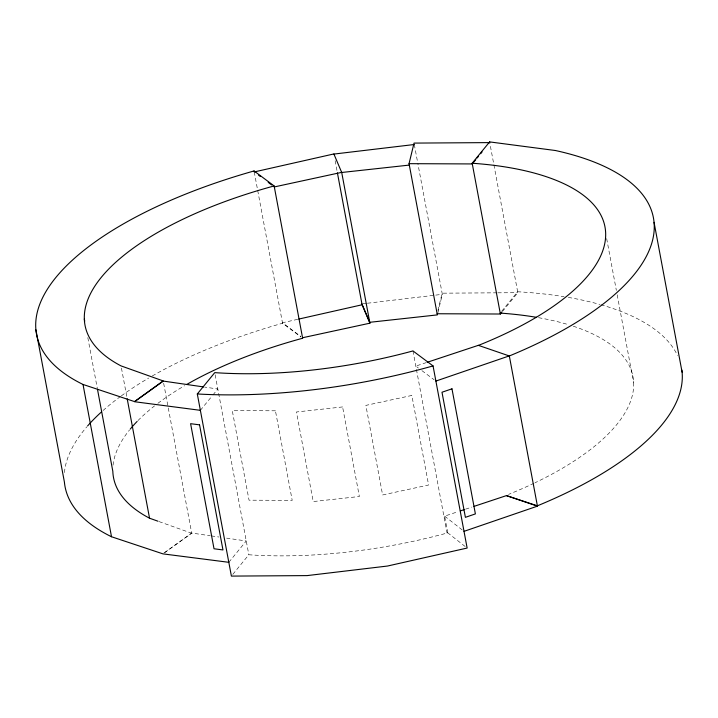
<?xml version="1.0" encoding="UTF-8"?>
<svg xmlns="http://www.w3.org/2000/svg" width="718" height="718" viewBox="0 0 718 718"><rect width="100%" height="100%" fill="white"/><g stroke="black" fill="none" stroke-linecap="round" stroke-linejoin="round"><path stroke-width="0.54" stroke-dasharray="3.59 2.69" d="M437.926 310.508L442.117 293.177L496.676 292.827M437.881 312.734L442.333 294.326L417.804 163.228M200.376 410.328L212.232 395.824M212.932 394.972L217.814 388.994L204.72 387.092M228.818 562.311L246.256 540.977L226.61 538.123M232.794 574.391L248.832 554.763A264.583 104.227 -10.6 0 0 447.054 533.061L447.754 532.828L466.26 547.358M501.604 311.388L517.651 291.759A313.901 123.658 -10.6 0 1 564.061 296.696M502.474 311.459L517.822 292.684L489.739 142.604M163.875 553.048L191.688 533.052L210.239 535.745M164.808 552.591L191.724 533.241L163.453 382.173M426.402 362.563L415.803 366.081L418.423 368.038M447.754 532.828L444.621 516.125L458.246 511.602M465.587 509.17L471.87 507.079M297.737 319.313L282.461 322.759L300.797 336.446M363.03 303.759L366.333 303.364M367.436 303.238L434.623 295.242M435.727 295.116L442.333 294.326M497.789 292.818L517.822 292.684M211.334 535.906L218.972 537.019M159.037 521.591L191.724 533.241M421.915 370.641L434.139 379.768M254.235 171.943L282.551 323.253L300.896 336.939M444.621 516.125L462.248 529.956M606.665 238.609L616.358 290.404M617.184 294.811L633.68 382.954M414.295 144.515L417.598 162.133M412.967 350.931L447.054 533.061M335.126 160.688L337.397 172.805M215.158 374.814L248.832 554.763M121.45 368.101L126.987 397.682M87.811 337.631L97.244 388.034M573.296 326.214A264.583 104.227 -10.6 0 1 535 482.765M533.986 483.25A264.583 104.227 -10.6 0 1 508.577 494.397M538.554 317.679A264.583 104.227 -10.6 0 1 568.844 324.805M568.288 297.396A313.901 123.658 -10.6 0 1 599.79 304.423M600.912 304.746A313.901 123.658 -10.6 0 1 677.505 355.482M64.423 472.579A313.901 123.658 -10.6 0 1 86.815 426.851M103.069 410.499A313.901 123.658 -10.6 0 1 120.453 396.507M121.36 395.851A313.901 123.658 -10.6 0 1 148.671 378.063M152.261 375.981A313.901 123.658 -10.6 0 1 282.551 323.253M113.058 465.147A264.583 104.227 -10.6 0 1 129.536 429.956M137.955 420.586A264.583 104.227 -10.6 0 1 154.541 405.903M157.897 403.319A264.583 104.227 -10.6 0 1 184.589 385.701M411.845 395.447L365.866 405.392L382.622 494.962L428.61 485.018L411.845 395.447M342.594 406.935L296.444 411.988L313.21 501.559L359.359 496.506L342.594 406.935M275.443 410.795L232.273 410.606L249.038 500.177L292.199 500.365L275.443 410.795"/><path stroke-width="1.08" d="M361.926 303.894L369.743 322.301L437.352 314.897L409.054 163.668L414.035 143.097L489.739 142.604L489.604 141.904L555.445 150.52A313.901 123.658 -10.6 0 1 509.331 355.966L537.441 506.154L464.007 531.347M197.306 393.967L214.754 372.633A264.583 104.227 -10.6 0 0 412.967 350.931L433.053 365.92L467.14 548.049L387.505 566.035L307.098 575.603L231.393 576.096L197.306 393.967A313.901 123.658 -10.6 0 0 433.053 365.92M478.35 345.421A264.583 104.227 -10.6 0 0 472.166 163.237L489.604 141.904M475.783 159.665L472.3 163.937L409.054 163.668M477.183 157.96L478.574 156.255M480.665 153.697L482.065 151.992M437.145 313.748L500.383 314.017L501.783 312.312M435.889 381.07L509.313 355.886M427.461 362.213L478.332 345.34L509.331 355.966M460.346 510.911L464.537 509.52M473.97 506.387L506.459 495.608L537.441 506.154M298.823 319.061L362.096 304.773L369.914 323.181L302.547 337.747M274.321 186.931L341.687 172.356M333.888 154.074L414.295 144.515M228.818 562.311L163.013 553.883L111.514 536.75L83.019 384.453A313.901 123.658 -10.6 0 1 254.055 170.956L254.235 171.943L333.87 153.948L341.714 172.482L409.314 165.086M200.376 410.328L134.535 401.721L163.246 381.07L203.625 386.939M83.019 384.453L134.508 401.586L163.219 380.944L121.046 365.902A264.583 104.227 -10.6 0 1 274.132 185.944L254.055 170.956M97.451 389.129L112.825 471.304A264.583 104.227 -10.6 0 0 149.541 518.208L157.978 521.214M258.606 175.201L260.347 176.502M268.209 182.363L271.7 184.975M654.053 222.32L682.1 372.175M472.166 163.237L500.383 314.017M506.459 495.608L537.378 505.822A313.901 123.658 -10.6 0 0 681.858 370.039M341.714 172.482L369.914 323.181M337.397 172.805L362.096 304.773M274.132 185.944L302.637 338.241A264.583 104.227 -10.6 0 0 186.671 384.498M127.194 398.777L149.541 518.208M84.32 318.998L84.733 321.197M35.9 329.786L64.405 482.083A313.901 123.658 -10.6 0 0 111.514 536.75M500.213 313.093A264.583 104.227 -10.6 0 1 536.427 317.311M130.236 429.095A264.583 104.227 -10.6 0 1 137.129 421.43M87.56 425.989A313.901 123.658 -10.6 0 1 101.588 411.827M451.972 388.824L441.992 392.243L465.399 517.337L475.388 513.909L451.972 388.824M199.559 424.85L190.602 423.683L214.018 548.767L222.966 549.943L199.559 424.85"/></g></svg>
